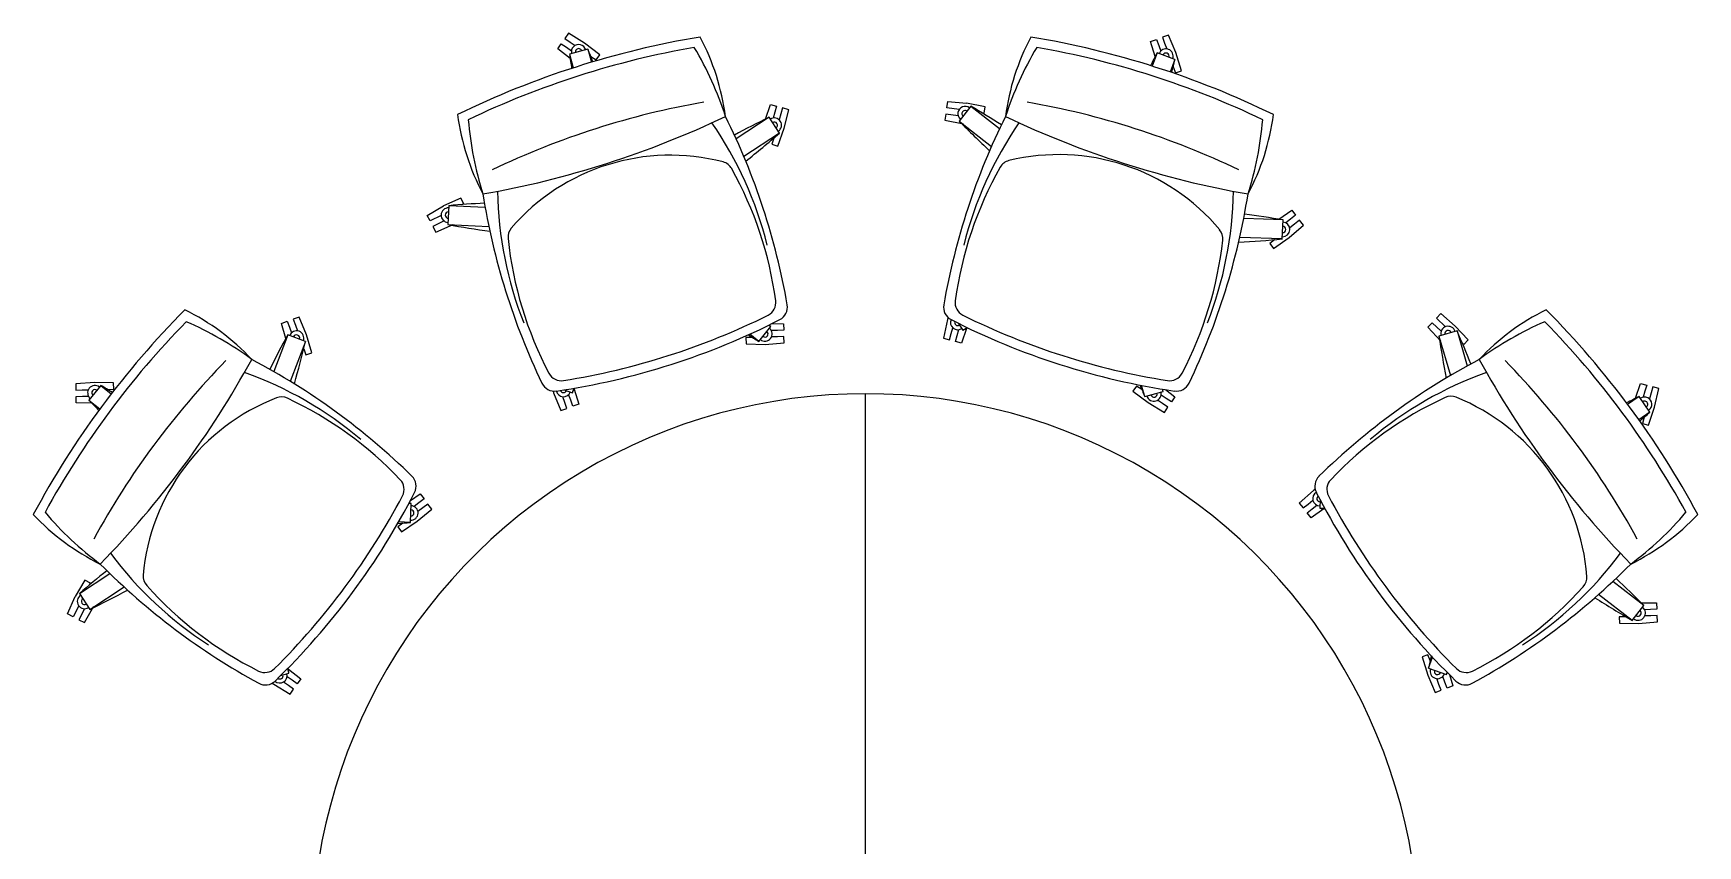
# Model space of a CAD drawing. Header units: metres. Extents: x 1905 to 1922.2, y 1773.7 to 1790.9.
# Drawn here: x 1918.283 to 1921.878, y 1784.796 to 1786.551 of the extents above; entities that cross this region are included whole.
import ezdxf

# ---------------------------------------------------------------- set-up
doc = ezdxf.new("R2010")
doc.units = ezdxf.units.M
doc.linetypes.add('DASHED', pattern=[70, 50, -20])
doc.layers.add('MEBEL', color=7, linetype='DASHED')

msp = doc.modelspace()

# ---------------------------------------------------------------- linework, layer by layer
at = {"layer": 'MEBEL', "color": 7, "linetype": 'Continuous'}
for p, q in [((1919.439, 1786.5508), (1919.4313, 1786.5395)), ((1919.4739, 1786.5293), (1919.439, 1786.5508)), ((1920.7349, 1786.5468), (1920.7221, 1786.5421)), ((1920.7221, 1786.5421), (1920.7268, 1786.5293)), ((1920.7509, 1786.509), (1920.7349, 1786.5468)), ((1919.4159, 1786.517), (1919.4236, 1786.5282)), ((1919.4427, 1786.4965), (1919.4159, 1786.517)), ((1919.4236, 1786.5282), (1919.4348, 1786.5205)), ((1919.4313, 1786.5395), (1919.4426, 1786.5318)), ((1919.4348, 1786.5205), (1919.4457, 1786.5131)), ((1919.4809, 1786.5161), (1919.4415, 1786.5053)), ((1919.4415, 1786.5053), (1919.4495, 1786.476)), ((1919.4426, 1786.5318), (1919.4534, 1786.5243)), ((1919.5066, 1786.5044), (1919.4739, 1786.5293)), ((1919.4809, 1786.5161), (1919.4887, 1786.4882)), ((1920.6965, 1786.5327), (1920.7093, 1786.5374)), ((1920.7065, 1786.5005), (1920.6965, 1786.5327)), ((1920.7105, 1786.5083), (1920.7001, 1786.4798)), ((1920.7093, 1786.5374), (1920.714, 1786.5246)), ((1920.749, 1786.4943), (1920.7105, 1786.5083)), ((1920.714, 1786.5246), (1920.7185, 1786.5122)), ((1920.7268, 1786.5293), (1920.7313, 1786.5169)), ((1920.763, 1786.4699), (1920.7509, 1786.509)), ((1919.4872, 1786.5011), (1919.4876, 1786.5009)), ((1919.4876, 1786.5009), (1919.4988, 1786.4932)), ((1919.4988, 1786.4932), (1919.5066, 1786.5044)), ((1920.749, 1786.4943), (1920.739, 1786.467)), ((1920.7454, 1786.4784), (1920.7455, 1786.478)), ((1920.7455, 1786.478), (1920.7502, 1786.4652)), ((1920.7502, 1786.4652), (1920.763, 1786.4699)), ((1919.8645, 1786.3653), (1919.8756, 1786.3972)), ((1919.8756, 1786.3972), (1919.8887, 1786.3933)), ((1920.2564, 1786.3898), (1920.2583, 1786.4034)), ((1920.2583, 1786.4034), (1920.2991, 1786.3995)), ((1920.3394, 1786.3916), (1920.2991, 1786.3995)), ((1919.8724, 1786.3692), (1919.8015, 1786.3224)), ((1919.8949, 1786.335), (1919.8724, 1786.3692)), ((1919.8849, 1786.3802), (1919.8811, 1786.3676)), ((1919.8887, 1786.3933), (1919.8849, 1786.3802)), ((1919.8979, 1786.3764), (1919.8942, 1786.3637)), ((1919.9018, 1786.3894), (1919.8979, 1786.3764)), ((1919.9149, 1786.3856), (1919.9018, 1786.3894)), ((1919.9053, 1786.3457), (1919.9149, 1786.3856)), ((1920.2544, 1786.3763), (1920.2524, 1786.3628)), ((1920.2524, 1786.3628), (1920.2927, 1786.3549)), ((1920.2809, 1786.3725), (1920.2544, 1786.3763)), ((1920.2829, 1786.386), (1920.2564, 1786.3898)), ((1920.3085, 1786.3933), (1920.2833, 1786.3611)), ((1920.2833, 1786.3611), (1920.353, 1786.3065)), ((1920.3085, 1786.3933), (1920.3704, 1786.3449)), ((1920.3329, 1786.3787), (1920.3374, 1786.378)), ((1920.3374, 1786.378), (1920.3394, 1786.3916)), ((1919.8949, 1786.335), (1919.8181, 1786.2843)), ((1919.8917, 1786.307), (1919.9053, 1786.3457)), ((1919.8825, 1786.324), (1919.8786, 1786.3109)), ((1919.8786, 1786.3109), (1919.8917, 1786.307)), ((1919.8826, 1786.3244), (1919.8825, 1786.324)), ((1919.2069, 1786.1948), (1919.1696, 1786.178)), ((1919.2131, 1786.1827), (1919.2069, 1786.1948)), ((1919.2091, 1786.1806), (1919.2131, 1786.1827)), ((1919.1341, 1786.1574), (1919.1696, 1786.178)), ((1919.1403, 1786.1453), (1919.1341, 1786.1574)), ((1919.1642, 1786.1575), (1919.1403, 1786.1453)), ((1919.1704, 1786.1454), (1919.1465, 1786.1331)), ((1919.1808, 1786.1784), (1919.1789, 1786.1375)), ((1919.1808, 1786.1784), (1919.2593, 1786.1748)), ((1920.9826, 1786.1475), (1920.8977, 1786.1505)), ((1920.9739, 1786.1489), (1921.0014, 1786.1684)), ((1920.9811, 1786.1066), (1920.9826, 1786.1475)), ((1920.9991, 1786.1492), (1920.9887, 1786.1411)), ((1921.0099, 1786.1577), (1920.9991, 1786.1492)), ((1921.0014, 1786.1684), (1921.0099, 1786.1577)), ((1921.0183, 1786.1469), (1921.0075, 1786.1385)), ((1921.0267, 1786.1362), (1921.0183, 1786.1469)), ((1919.1465, 1786.1331), (1919.1528, 1786.121)), ((1919.1528, 1786.121), (1919.1901, 1786.1379)), ((1919.1789, 1786.1375), (1919.2673, 1786.1335)), ((1920.9811, 1786.1066), (1920.8891, 1786.1098)), ((1920.9622, 1786.0857), (1920.9957, 1786.1093)), ((1920.9957, 1786.1093), (1921.0267, 1786.1362)), ((1921.0075, 1786.1385), (1920.9972, 1786.1304)), ((1920.9645, 1786.1048), (1920.9538, 1786.0964)), ((1920.9538, 1786.0964), (1920.9622, 1786.0857)), ((1920.9649, 1786.1051), (1920.9645, 1786.1048)), ((1918.8576, 1785.9377), (1918.8448, 1785.9332)), ((1918.8448, 1785.9332), (1918.8493, 1785.9203)), ((1918.8731, 1785.8997), (1918.8576, 1785.9377)), ((1920.2582, 1785.9324), (1920.2489, 1785.8925)), ((1920.2582, 1785.9324), (1920.2489, 1785.8925)), ((1920.2596, 1785.9365), (1920.2582, 1785.9324)), ((1920.2596, 1785.9365), (1920.2582, 1785.9324)), ((1921.3143, 1785.9355), (1921.3238, 1785.9453)), ((1921.3336, 1785.9168), (1921.3143, 1785.9355)), ((1921.3238, 1785.9453), (1921.3546, 1785.9183)), ((1918.8327, 1785.8996), (1918.8025, 1785.8202)), ((1918.819, 1785.9242), (1918.8319, 1785.9287)), ((1918.8285, 1785.8918), (1918.819, 1785.9242)), ((1918.8319, 1785.9287), (1918.8364, 1785.9158)), ((1918.871, 1785.885), (1918.8327, 1785.8996)), ((1918.8364, 1785.9158), (1918.8407, 1785.9034)), ((1918.8493, 1785.9203), (1918.8536, 1785.9079)), ((1918.8847, 1785.8604), (1918.8731, 1785.8997)), ((1919.8363, 1785.8938), (1919.8226, 1785.8934)), ((1919.8226, 1785.8934), (1919.823, 1785.8798)), ((1919.8506, 1785.8853), (1919.8309, 1785.901)), ((1919.8367, 1785.8938), (1919.8363, 1785.8938)), ((1919.8506, 1785.8853), (1919.8762, 1785.9173)), ((1919.8762, 1785.9173), (1919.8722, 1785.9205)), ((1919.8905, 1785.9089), (1919.8773, 1785.9085)), ((1919.8909, 1785.8952), (1919.8777, 1785.8949)), ((1919.8782, 1785.9235), (1919.9038, 1785.9229)), ((1919.9041, 1785.9092), (1919.8905, 1785.9089)), ((1919.9045, 1785.8956), (1919.8909, 1785.8952)), ((1919.9038, 1785.9229), (1919.9041, 1785.9092)), ((1919.9049, 1785.882), (1919.9045, 1785.8956)), ((1920.2621, 1785.8887), (1920.2658, 1785.9019)), ((1920.2621, 1785.8887), (1920.2658, 1785.9019)), ((1920.2658, 1785.9019), (1920.2694, 1785.9145)), ((1920.2658, 1785.9019), (1920.2694, 1785.9145)), ((1920.2752, 1785.885), (1920.2789, 1785.8981)), ((1920.2752, 1785.885), (1920.2789, 1785.8981)), ((1920.2789, 1785.8981), (1920.2825, 1785.9108)), ((1920.2789, 1785.8981), (1920.2825, 1785.9108)), ((1920.2809, 1785.9247), (1920.2913, 1785.9093)), ((1920.2809, 1785.9247), (1920.2913, 1785.9093)), ((1920.2992, 1785.9132), (1920.2883, 1785.8812)), ((1920.2992, 1785.9132), (1920.2883, 1785.8812)), ((1920.2913, 1785.9093), (1920.3002, 1785.9153)), ((1920.2913, 1785.9093), (1920.3002, 1785.9153)), ((1921.3048, 1785.9256), (1921.2953, 1785.9158)), ((1921.2953, 1785.9158), (1921.3233, 1785.8859)), ((1921.3241, 1785.907), (1921.3048, 1785.9256)), ((1921.3586, 1785.9078), (1921.3193, 1785.8964)), ((1921.3193, 1785.8964), (1921.344, 1785.8114)), ((1921.3827, 1785.8884), (1921.3546, 1785.9183)), ((1921.3586, 1785.9078), (1921.3806, 1785.8323)), ((1918.871, 1785.885), (1918.8382, 1785.7989)), ((1918.8671, 1785.8692), (1918.8673, 1785.8688)), ((1918.8673, 1785.8688), (1918.8718, 1785.8559)), ((1918.8718, 1785.8559), (1918.8847, 1785.8604)), ((1919.823, 1785.8798), (1919.864, 1785.8788)), ((1919.864, 1785.8788), (1919.9049, 1785.882)), ((1920.2489, 1785.8925), (1920.2621, 1785.8887)), ((1920.2489, 1785.8925), (1920.2621, 1785.8887)), ((1920.2883, 1785.8812), (1920.2752, 1785.885)), ((1920.2883, 1785.8812), (1920.2752, 1785.885)), ((1921.3699, 1785.8817), (1921.3732, 1785.8785)), ((1921.3732, 1785.8785), (1921.3827, 1785.8884)), ((1918.4158, 1785.7967), (1918.3749, 1785.7938)), ((1918.3749, 1785.7938), (1918.3752, 1785.7801)), ((1918.4292, 1785.7902), (1918.4035, 1785.7583)), ((1918.4568, 1785.7956), (1918.4158, 1785.7967)), ((1918.4292, 1785.7902), (1918.4517, 1785.772)), ((1918.4571, 1785.7819), (1918.4568, 1785.7956)), ((1920.666, 1785.7888), (1920.6584, 1785.7775)), ((1920.6773, 1785.7812), (1920.666, 1785.7888)), ((1920.6841, 1785.766), (1920.6772, 1785.7902)), ((1921.7442, 1785.7623), (1921.7549, 1785.7943)), ((1921.7549, 1785.7943), (1921.7681, 1785.7906)), ((1921.7681, 1785.7906), (1921.7644, 1785.7775)), ((1921.7812, 1785.787), (1921.7775, 1785.7738)), ((1921.7944, 1785.7833), (1921.7812, 1785.787)), ((1918.3752, 1785.7801), (1918.3889, 1785.7804)), ((1918.3755, 1785.7665), (1918.3892, 1785.7668)), ((1918.3758, 1785.7528), (1918.3755, 1785.7665)), ((1918.4096, 1785.7519), (1918.3758, 1785.7528)), ((1918.3889, 1785.7804), (1918.402, 1785.7807)), ((1918.3892, 1785.7668), (1918.4023, 1785.7671)), ((1918.4035, 1785.7583), (1918.4271, 1785.7392)), ((1918.443, 1785.7816), (1918.4435, 1785.7816)), ((1918.4435, 1785.7816), (1918.4571, 1785.7819)), ((1919.4059, 1785.7779), (1919.4072, 1785.7738)), ((1919.4059, 1785.7779), (1919.4072, 1785.7738)), ((1919.4072, 1785.7738), (1919.4228, 1785.7359)), ((1919.4072, 1785.7738), (1919.4228, 1785.7359)), ((1919.4311, 1785.7533), (1919.4267, 1785.7657)), ((1919.4311, 1785.7533), (1919.4267, 1785.7657)), ((1919.4301, 1785.7807), (1919.4476, 1785.7741)), ((1919.4301, 1785.7807), (1919.4476, 1785.7741)), ((1919.4357, 1785.7404), (1919.4311, 1785.7533)), ((1919.4357, 1785.7404), (1919.4311, 1785.7533)), ((1919.444, 1785.7579), (1919.4396, 1785.7703)), ((1919.444, 1785.7579), (1919.4396, 1785.7703)), ((1919.4485, 1785.745), (1919.444, 1785.7579)), ((1919.4485, 1785.745), (1919.444, 1785.7579)), ((1919.4476, 1785.7741), (1919.4513, 1785.7842)), ((1919.4476, 1785.7741), (1919.4513, 1785.7842)), ((1919.4614, 1785.7496), (1919.4485, 1785.745)), ((1919.4614, 1785.7496), (1919.4485, 1785.745)), ((1919.4517, 1785.7819), (1919.4614, 1785.7496)), ((1919.4517, 1785.7819), (1919.4614, 1785.7496)), ((1920.6584, 1785.7775), (1920.6912, 1785.7529)), ((1920.6777, 1785.781), (1920.6773, 1785.7812)), ((1920.6841, 1785.766), (1920.7235, 1785.7773)), ((1920.6912, 1785.7529), (1920.7263, 1785.7318)), ((1920.7226, 1785.7507), (1920.7117, 1785.7581)), ((1920.7302, 1785.7621), (1920.7193, 1785.7694)), ((1920.7235, 1785.7773), (1920.7221, 1785.7822)), ((1920.734, 1785.7431), (1920.7226, 1785.7507)), ((1920.7287, 1785.7811), (1920.7492, 1785.7658)), ((1920.7416, 1785.7544), (1920.7302, 1785.7621)), ((1920.7492, 1785.7658), (1920.7416, 1785.7544)), ((1921.7521, 1785.7663), (1921.727, 1785.7492)), ((1921.7751, 1785.7324), (1921.7521, 1785.7663)), ((1921.7644, 1785.7775), (1921.7608, 1785.7648)), ((1921.7775, 1785.7738), (1921.774, 1785.7611)), ((1921.7853, 1785.7433), (1921.7944, 1785.7833)), ((1919.4228, 1785.7359), (1919.4357, 1785.7404)), ((1919.4228, 1785.7359), (1919.4357, 1785.7404)), ((1920.7263, 1785.7318), (1920.734, 1785.7431)), ((1921.7751, 1785.7324), (1921.7511, 1785.7161)), ((1921.7628, 1785.7212), (1921.7591, 1785.7081)), ((1921.7629, 1785.7217), (1921.7628, 1785.7212)), ((1921.7723, 1785.7044), (1921.7853, 1785.7433)), ((1921.7591, 1785.7081), (1921.7723, 1785.7044)), ((1919.0997, 1785.535), (1919.0946, 1785.5353)), ((1919.0977, 1785.4941), (1919.0997, 1785.535)), ((1919.0978, 1785.5412), (1919.1189, 1785.5557)), ((1919.1163, 1785.5365), (1919.1058, 1785.5285)), ((1919.1272, 1785.5448), (1919.1163, 1785.5365)), ((1919.1189, 1785.5557), (1919.1272, 1785.5448)), ((1919.1354, 1785.5339), (1919.1246, 1785.5257)), ((1919.1437, 1785.5231), (1919.1354, 1785.5339)), ((1921.0486, 1785.5631), (1921.0177, 1785.5361)), ((1921.0486, 1785.5631), (1921.0177, 1785.5361)), ((1921.0177, 1785.5361), (1921.0262, 1785.5254)), ((1921.0177, 1785.5361), (1921.0262, 1785.5254)), ((1921.0262, 1785.5254), (1921.0369, 1785.5339)), ((1921.0262, 1785.5254), (1921.0369, 1785.5339)), ((1921.0369, 1785.5339), (1921.0472, 1785.5421)), ((1921.0369, 1785.5339), (1921.0472, 1785.5421)), ((1921.0521, 1785.5656), (1921.0486, 1785.5631)), ((1921.0521, 1785.5656), (1921.0486, 1785.5631)), ((1921.0625, 1785.5436), (1921.0619, 1785.525)), ((1921.0625, 1785.5436), (1921.0619, 1785.525)), ((1919.1123, 1785.4966), (1919.1437, 1785.5231)), ((1919.1246, 1785.5257), (1919.1141, 1785.5177)), ((1921.0346, 1785.5147), (1921.0453, 1785.5232)), ((1921.0346, 1785.5147), (1921.0453, 1785.5232)), ((1921.0431, 1785.504), (1921.0346, 1785.5147)), ((1921.0431, 1785.504), (1921.0346, 1785.5147)), ((1921.0706, 1785.5236), (1921.0431, 1785.504)), ((1921.0706, 1785.5236), (1921.0431, 1785.504)), ((1921.0453, 1785.5232), (1921.0557, 1785.5313)), ((1921.0453, 1785.5232), (1921.0557, 1785.5313)), ((1921.0619, 1785.525), (1921.0726, 1785.5247)), ((1921.0619, 1785.525), (1921.0726, 1785.5247)), ((1919.0811, 1785.4926), (1919.0703, 1785.4843)), ((1919.0703, 1785.4843), (1919.0785, 1785.4735)), ((1919.0977, 1785.4941), (1919.0725, 1785.4954)), ((1919.0785, 1785.4735), (1919.1123, 1785.4966)), ((1919.0815, 1785.4929), (1919.0811, 1785.4926)), ((1918.3944, 1785.3693), (1918.374, 1785.3338)), ((1918.3828, 1785.3407), (1918.4486, 1785.3837)), ((1918.4066, 1785.3631), (1918.3944, 1785.3693)), ((1918.4045, 1785.359), (1918.4066, 1785.3631)), ((1918.4052, 1785.3064), (1918.4793, 1785.3548)), ((1921.7621, 1785.3145), (1921.695, 1785.3666)), ((1918.3572, 1785.2964), (1918.374, 1785.3338)), ((1918.3828, 1785.3407), (1918.4052, 1785.3064)), ((1921.737, 1785.2822), (1921.6642, 1785.3386)), ((1921.7559, 1785.3208), (1921.7896, 1785.3205)), ((1921.7896, 1785.3205), (1921.7902, 1785.3068)), ((1918.3693, 1785.2902), (1918.3572, 1785.2964)), ((1918.3815, 1785.314), (1918.3693, 1785.2902)), ((1918.3937, 1785.3078), (1918.3815, 1785.2839)), ((1918.3815, 1785.2839), (1918.3936, 1785.2777)), ((1918.3936, 1785.2777), (1918.4141, 1785.3133)), ((1921.7226, 1785.2904), (1921.7089, 1785.2899)), ((1921.7089, 1785.2899), (1921.7095, 1785.2762)), ((1921.723, 1785.2904), (1921.7226, 1785.2904)), ((1921.737, 1785.2822), (1921.7621, 1785.3145)), ((1921.7766, 1785.3063), (1921.7634, 1785.3057)), ((1921.7771, 1785.2926), (1921.764, 1785.2921)), ((1921.7902, 1785.3068), (1921.7766, 1785.3063)), ((1921.7908, 1785.2932), (1921.7771, 1785.2926)), ((1921.7913, 1785.2796), (1921.7908, 1785.2932)), ((1921.7095, 1785.2762), (1921.7505, 1785.2759)), ((1921.7505, 1785.2759), (1921.7913, 1785.2796)), ((1918.8355, 1785.1684), (1918.8327, 1785.1788)), ((1918.8355, 1785.1684), (1918.8327, 1785.1788)), ((1918.8343, 1785.1771), (1918.8611, 1785.1566)), ((1918.8343, 1785.1771), (1918.8611, 1785.1566)), ((1921.2957, 1785.2084), (1921.2829, 1785.2036)), ((1921.2829, 1785.2036), (1921.2952, 1785.1645)), ((1921.3004, 1785.1956), (1921.2957, 1785.2084)), ((1921.297, 1785.1793), (1921.3055, 1785.203)), ((1921.297, 1785.1793), (1921.3355, 1785.1654)), ((1921.3005, 1785.1951), (1921.3004, 1785.1956)), ((1918.7995, 1785.1472), (1918.8029, 1785.1445)), ((1918.7995, 1785.1472), (1918.8029, 1785.1445)), ((1918.8029, 1785.1445), (1918.8378, 1785.1229)), ((1918.8029, 1785.1445), (1918.8378, 1785.1229)), ((1918.8176, 1785.1635), (1918.8355, 1785.1684)), ((1918.8176, 1785.1635), (1918.8355, 1785.1684)), ((1918.8343, 1785.1419), (1918.8235, 1785.1494)), ((1918.8343, 1785.1419), (1918.8235, 1785.1494)), ((1918.8421, 1785.1531), (1918.8313, 1785.1606)), ((1918.8421, 1785.1531), (1918.8313, 1785.1606)), ((1918.8455, 1785.1341), (1918.8343, 1785.1419)), ((1918.8455, 1785.1341), (1918.8343, 1785.1419)), ((1918.8533, 1785.1453), (1918.8421, 1785.1531)), ((1918.8533, 1785.1453), (1918.8421, 1785.1531)), ((1918.8611, 1785.1566), (1918.8533, 1785.1453)), ((1918.8611, 1785.1566), (1918.8533, 1785.1453)), ((1921.2952, 1785.1645), (1921.3113, 1785.1268)), ((1921.3194, 1785.1444), (1921.3148, 1785.1567)), ((1921.3241, 1785.1316), (1921.3194, 1785.1444)), ((1921.3322, 1785.1491), (1921.3276, 1785.1615)), ((1921.3369, 1785.1363), (1921.3322, 1785.1491)), ((1921.3355, 1785.1654), (1921.3373, 1785.1702)), ((1921.3497, 1785.141), (1921.3369, 1785.1363)), ((1921.342, 1785.1655), (1921.3497, 1785.141)), ((1918.8378, 1785.1229), (1918.8455, 1785.1341)), ((1918.8378, 1785.1229), (1918.8455, 1785.1341)), ((1921.3113, 1785.1268), (1921.3241, 1785.1316))]:
    msp.add_line(p, q, dxfattribs=at)
at = {"layer": 'MEBEL', "color": 7, "linetype": 'Continuous', "ltscale": 0.7}
msp.add_line((1920.0808, 1784.5223), (1920.0808, 1785.7723), dxfattribs=at)
for centre, radius, start, end in [((1920.0343, 1784.6676), 1.9006, 99.4115, 116.0501), ((1919.2783, 1786.3058), 0.5043, 7.45, 28.0116), ((1920.8832, 1786.3058), 0.5043, 151.9884, 172.55), ((1920.1272, 1784.6676), 1.9006, 63.9499, 80.5885), ((1920.0343, 1784.6676), 1.8806, 99.8997, 115.5619), ((1919.0993, 1786.154), 0.7129, 17.7308, 30.903), ((1921.0623, 1786.154), 0.7129, 149.097, 162.2692), ((1920.1272, 1784.6676), 1.8806, 64.4381, 80.1003), ((1920.0343, 1784.6676), 1.7606, 99.8997, 115.5619), ((1920.1272, 1784.6676), 1.7606, 64.4381, 80.1003), ((1919.6997, 1786.4405), 0.5043, 187.45, 208.0116), ((1919.9335, 1786.4208), 0.7129, 184.5586, 197.7308), ((1918.9015, 1788.2105), 2.0377, 279.9746, 295.487), ((1918.4489, 1785.7099), 1.4848, 9.8638, 26.4467), ((1921.7126, 1785.7099), 1.4848, 153.5533, 170.1362), ((1921.26, 1788.2105), 2.0377, 244.513, 260.0254), ((1920.4619, 1786.4405), 0.5043, 331.9884, 352.55), ((1920.228, 1786.4208), 0.7129, 342.2692, 355.4414), ((1919.0815, 1785.8977), 0.8107, 13.9503, 34.5527), ((1921.08, 1785.8977), 0.8107, 145.4473, 166.0497), ((1919.6589, 1785.8344), 0.453, 75.3916, 139.2468), ((1919.7656, 1786.2437), 0.03, 29.1496, 75.3916), ((1919.0848, 1785.864), 0.8095, 7.7356, 29.1496), ((1921.0768, 1785.864), 0.8095, 150.6093, 172.2644), ((1920.3976, 1786.2465), 0.03, 103.7852, 150.6093), ((1920.4984, 1785.8357), 0.453, 39.93, 103.7852), ((1920.7209, 1786.4363), 1.4848, 189.0149, 205.5978), ((1920.0967, 1786.2223), 0.8107, 180.9089, 201.5113), ((1919.4406, 1786.4363), 1.4848, 334.4022, 350.9851), ((1920.0649, 1786.2223), 0.8107, 338.4887, 359.0911), ((1919.3385, 1786.1105), 0.03, 139.2468, 186.0709), ((1920.8227, 1786.1072), 0.03, 353.688, 39.93), ((1920.1136, 1786.1929), 0.8095, 186.0709, 207.726), ((1920.0479, 1786.1929), 0.8095, 332.274, 353.688), ((1919.8572, 1785.9689), 0.03, 296.4068, 7.7356), ((1920.3043, 1785.9689), 0.03, 172.2644, 243.5932), ((1919.9582, 1784.613), 1.9006, 135.1562, 151.7948), ((1918.3876, 1785.501), 0.5043, 43.1947, 63.7563), ((1919.1861, 1787.3203), 1.5589, 278.3782, 297.0833), ((1919.1861, 1787.3203), 1.5389, 279.0548, 296.4068), ((1919.8822, 1785.9591), 0.03, 297.0833, 9.8638), ((1920.2793, 1785.9591), 0.03, 170.1362, 242.9167), ((1920.9754, 1787.3203), 1.5589, 242.9167, 261.6218), ((1920.9754, 1787.3203), 1.5389, 243.5932, 260.9452), ((1921.7739, 1785.501), 0.5043, 116.2437, 136.8053), ((1920.2034, 1784.613), 1.9006, 28.2052, 44.8438), ((1919.9582, 1784.613), 1.8806, 135.6444, 151.3066), ((1918.3309, 1785.2733), 0.7129, 53.4755, 66.6477), ((1921.8306, 1785.2733), 0.7129, 113.3523, 126.5245), ((1920.2034, 1784.613), 1.8806, 28.6934, 44.3556), ((1919.9582, 1784.613), 1.7606, 135.6444, 151.3066), ((1916.969, 1786.8269), 2.0377, 315.7193, 331.2317), ((1918.0625, 1784.5329), 1.4848, 45.6085, 62.1914), ((1922.099, 1784.5329), 1.4848, 117.8086, 134.3915), ((1923.1925, 1786.8269), 2.0377, 208.7683, 224.2807), ((1920.2034, 1784.613), 1.7606, 28.6934, 44.3556), ((1918.4662, 1785.0549), 0.8107, 49.695, 70.2974), ((1919.4089, 1785.8078), 0.03, 205.5978, 278.3782), ((1919.4236, 1785.8302), 0.03, 207.726, 279.0548), ((1920.7379, 1785.8302), 0.03, 260.9452, 332.274), ((1920.7526, 1785.8078), 0.03, 261.6218, 334.4022), ((1921.6953, 1785.0549), 0.8107, 109.7026, 130.305), ((1918.9718, 1785.3407), 0.453, 111.1363, 174.9915), ((1918.8193, 1785.7353), 0.03, 64.8943, 111.1363), ((1918.4886, 1785.0294), 0.8095, 43.4803, 64.8943), ((1920.0808, 1784.576), 1.1962, 357.4227, 182.5773), ((1921.6729, 1785.0294), 0.8095, 114.8646, 136.5197), ((1921.3452, 1785.7366), 0.03, 68.0405, 114.8646), ((1921.187, 1785.3444), 0.453, 4.1853, 68.0405), ((1919.0542, 1785.5658), 0.03, 332.1515, 43.4803), ((1919.0802, 1785.5724), 0.03, 332.8281, 45.6085), ((1921.0813, 1785.5724), 0.03, 134.3915, 207.1719), ((1921.1073, 1785.5658), 0.03, 136.5197, 207.8485), ((1917.7201, 1786.2706), 1.5389, 314.7995, 332.1515), ((1917.7201, 1786.2706), 1.5589, 314.123, 332.8281), ((1922.4414, 1786.2706), 1.5589, 207.1719, 225.877), ((1922.4414, 1786.2706), 1.5389, 207.8485, 225.2005), ((1918.6509, 1785.8565), 0.5043, 223.1947, 243.7563), ((1918.8522, 1785.9771), 0.7129, 220.3033, 233.4755), ((1921.3093, 1785.9771), 0.7129, 306.5245, 319.6967), ((1921.5107, 1785.8565), 0.5043, 296.2437, 316.8053), ((1919.1005, 1785.9114), 0.8107, 216.6536, 237.256), ((1921.061, 1785.9114), 0.8107, 302.744, 323.3464), ((1919.4822, 1786.4497), 1.4848, 224.7596, 241.3425), ((1920.6793, 1786.4497), 1.4848, 298.6575, 315.2404), ((1918.5505, 1785.3777), 0.03, 174.9915, 221.8156), ((1919.1315, 1785.8974), 0.8095, 221.8156, 243.4707), ((1921.0301, 1785.8974), 0.8095, 296.5293, 317.9433), ((1921.6088, 1785.3752), 0.03, 317.9433, 4.1853), ((1918.7833, 1785.2), 0.03, 243.4707, 314.7995), ((1921.3782, 1785.2), 0.03, 225.2005, 296.5293), ((1918.7845, 1785.1731), 0.03, 241.3425, 314.123), ((1921.377, 1785.1731), 0.03, 225.877, 298.6575)]:
    msp.add_arc(centre, radius, start, end, dxfattribs=at)
at = {"layer": 'MEBEL', "color": 7, "linetype": 'Continuous'}
for centre, radius, start, end in [((1921.8627, 1786.8445), 2.4448, 187.9764, 188.6971), ((1919.4612, 1786.5107), 0.0157, 15.4242, 195.4242), ((1919.4612, 1786.5107), 0.00683, 15.4242, 195.4242), ((1917.2283, 1785.5659), 2.4448, 22.1887, 22.872), ((1922.8794, 1785.38), 2.4448, 152.5148, 153.2355), ((1920.7297, 1786.5013), 0.0157, 339.9626, 159.9626), ((1920.7297, 1786.5013), 0.00683, 339.9626, 159.9626), ((1918.3629, 1787.0272), 2.4448, 346.7271, 347.4104), ((1920.9432, 1784.1713), 2.4448, 115.9764, 117.9455), ((1919.8837, 1786.3521), 0.0157, 303.4242, 123.4242), ((1920.2959, 1786.3772), 0.0157, 51.9626, 231.9626), ((1922.0266, 1788.0751), 2.4448, 224.5148, 226.6637), ((1920.2959, 1786.3772), 0.00683, 51.9626, 231.9626), ((1919.0644, 1784.2887), 2.4448, 57.6017, 59.4104), ((1918.2951, 1788.1837), 2.4448, 308.6533, 310.872), ((1919.8837, 1786.3521), 0.00683, 303.4242, 123.4242), ((1919.3884, 1783.7424), 2.4448, 93.0633, 94.872), ((1919.1798, 1786.1579), 0.0157, 87.4242, 267.4242), ((1919.1798, 1786.1579), 0.00683, 87.4242, 267.4242), ((1920.5797, 1783.7361), 2.4448, 80.5148, 82.4839), ((1919.6045, 1788.545), 2.4448, 259.9764, 262.1253), ((1920.9818, 1786.127), 0.0157, 267.9626, 87.9626), ((1920.9818, 1786.127), 0.00683, 267.9626, 87.9626), ((1920.7506, 1788.5405), 2.4448, 273.1917, 275.4104), ((1920.2799, 1785.9262), 0.0157, 156.5538, 303.9626), ((1920.2799, 1785.9262), 0.0157, 156.5538, 303.9626), ((1920.9858, 1784.7413), 2.4448, 151.7211, 153.6902), ((1918.8518, 1785.8923), 0.0157, 339.1689, 159.1689), ((1918.8518, 1785.8923), 0.00683, 339.1689, 159.1689), ((1921.1145, 1787.9781), 2.4448, 238.2359, 238.872), ((1919.8634, 1785.9013), 0.0157, 231.4242, 51.4242), ((1919.8634, 1785.9013), 0.00683, 231.4242, 51.4242), ((1918.1168, 1784.2197), 2.4448, 43.9764, 44.09), ((1920.2799, 1785.9262), 0.00683, 161.1023, 303.9626), ((1920.2799, 1785.9262), 0.00683, 161.1023, 303.9626), ((1919.1999, 1788.0969), 2.4448, 296.5148, 296.7891), ((1919.1999, 1788.0969), 2.4448, 296.5148, 296.7891), ((1923.7356, 1786.2691), 2.4448, 188.7701, 190.919), ((1921.339, 1785.9021), 0.0157, 16.2179, 196.2179), ((1921.339, 1785.9021), 0.00683, 16.2179, 196.2179), ((1919.1194, 1784.9265), 2.4448, 21.857, 23.6657), ((1916.4925, 1786.4509), 2.4448, 344.398, 346.6167), ((1918.4163, 1785.7742), 0.0157, 51.1689, 231.1689), ((1917.156, 1783.703), 2.4448, 57.9334, 58.6167), ((1922.9277, 1786.7374), 2.4448, 202.7743, 203.4104), ((1920.1704, 1787.448), 2.4448, 223.7211, 224.4418), ((1918.4163, 1785.7742), 0.00683, 51.1689, 231.1689), ((1919.4284, 1785.7813), 0.0157, 192.0154, 339.4242), ((1919.4284, 1785.7813), 0.0157, 192.0154, 339.4242), ((1919.4284, 1785.7813), 0.00683, 196.5639, 339.4242), ((1919.4284, 1785.7813), 0.00683, 196.5639, 339.4242), ((1917.2894, 1786.9228), 2.4448, 331.9764, 332.2507), ((1917.2894, 1786.9228), 2.4448, 331.9764, 332.2507), ((1920.7038, 1785.7716), 0.0157, 195.9626, 15.9626), ((1920.7038, 1785.7716), 0.00683, 195.9626, 15.9626), ((1918.3056, 1785.4153), 2.4448, 8.5148, 8.6284), ((1922.8533, 1783.5835), 2.4448, 116.7701, 117.4908), ((1921.7636, 1785.7494), 0.0157, 304.2179, 124.2179), ((1921.7636, 1785.7494), 0.00683, 304.2179, 124.2179), ((1920.1498, 1787.5588), 2.4448, 310.9824, 311.6657), ((1918.6635, 1783.1294), 2.4448, 79.7211, 79.8347), ((1921.0625, 1785.5455), 0.0157, 120.8091, 268.2179), ((1921.0625, 1785.5455), 0.0157, 120.8091, 268.2179), ((1921.0625, 1785.5455), 0.00683, 125.3576, 268.2179), ((1921.0625, 1785.5455), 0.00683, 125.3576, 268.2179), ((1919.0987, 1785.5146), 0.0157, 267.1689, 87.1689), ((1919.0987, 1785.5146), 0.00683, 267.1689, 87.1689), ((1921.454, 1787.9382), 2.4448, 260.7701, 261.0444), ((1921.454, 1787.9382), 2.4448, 260.7701, 261.0444), ((1918.9009, 1787.931), 2.4448, 273.9806, 274.6167), ((1919.9744, 1783.4848), 2.4448, 128.808, 130.6167), ((1920.0264, 1783.5927), 2.4448, 44.7701, 46.7392), ((1918.394, 1785.3235), 0.0157, 123.1689, 303.1689), ((1918.394, 1785.3235), 0.00683, 123.1689, 303.1689), ((1917.3442, 1787.509), 2.4448, 295.7211, 297.87), ((1922.9718, 1787.3923), 2.4448, 237.447, 239.6657), ((1921.7496, 1785.2984), 0.0157, 232.2179, 52.2179), ((1921.7496, 1785.2984), 0.00683, 232.2179, 52.2179), ((1916.4129, 1784.8399), 2.4448, 7.7211, 7.9954), ((1916.4129, 1784.8399), 2.4448, 7.7211, 7.9954), ((1923.6854, 1784.657), 2.4448, 167.0296, 167.6657), ((1921.3163, 1785.1723), 0.0157, 160.2179, 340.2179), ((1921.3163, 1785.1723), 0.00683, 160.2179, 340.2179), ((1918.8158, 1785.163), 0.0157, 227.7601, 15.1689), ((1918.8158, 1785.163), 0.0157, 227.7601, 15.1689), ((1918.8158, 1785.163), 0.00683, 232.3086, 15.1689), ((1918.8158, 1785.163), 0.00683, 232.3086, 15.1689), ((1919.1616, 1786.2841), 2.4448, 332.7701, 332.8837)]:
    msp.add_arc(centre, radius, start, end, dxfattribs=at)

doc.saveas('drawing.dxf')
